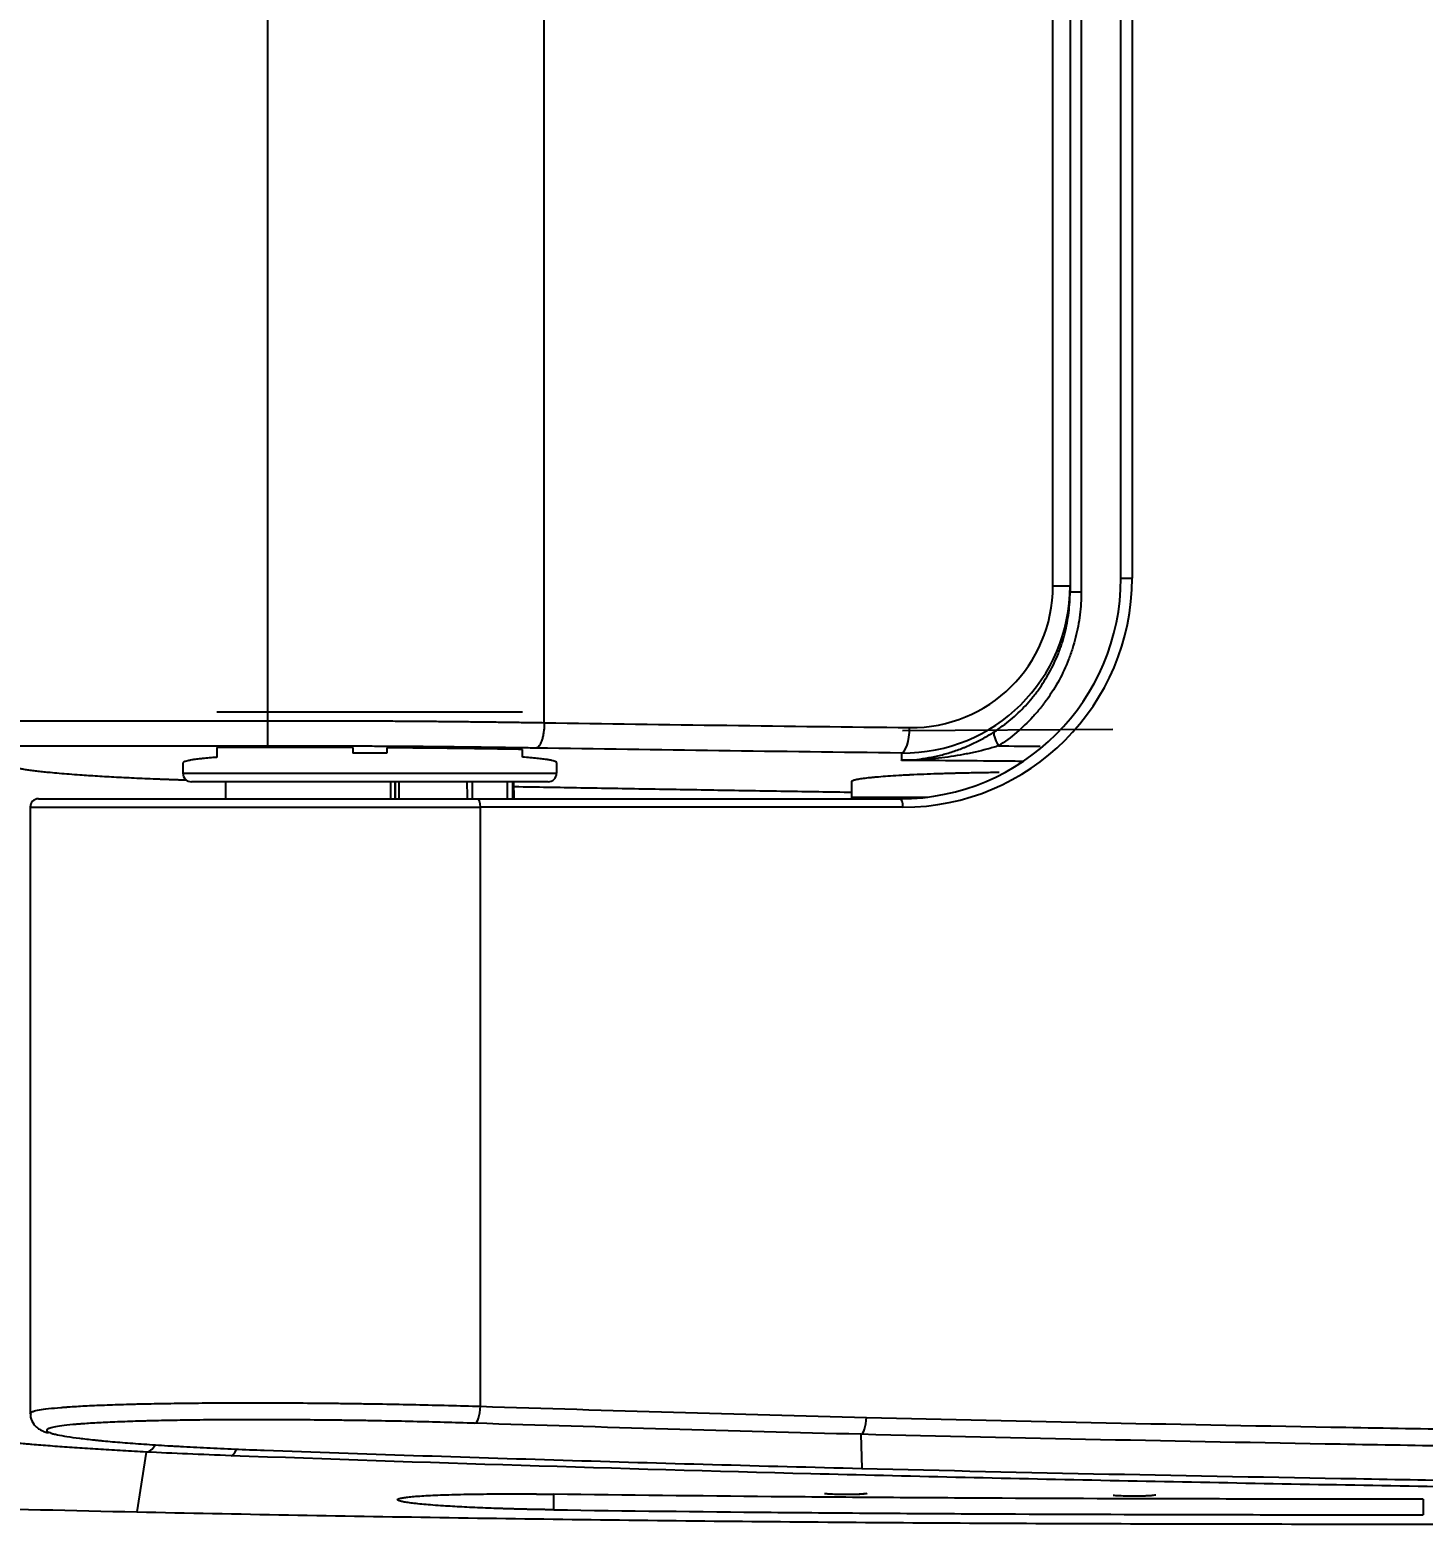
# Model space of a CAD drawing. Extents: x 2759 to 9191, y -64 to 2464.
# Drawn here: x 6759 to 6841, y 1483.8 to 1571.9 of the extents above; entities that cross this region are included whole.
import ezdxf

# ---------------------------------------------------------------- set-up
doc = ezdxf.new("R2010")
doc.units = 0
doc.header["$LTSCALE"] = 20
doc.header["$MEASUREMENT"] = 0
doc.layers.get('0').update_dxf_attribs({"linetype": 'CONTINUOUS'})
doc.layers.get('DEFPOINTS').update_dxf_attribs({"linetype": 'CONTINUOUS'})
doc.styles.get("Standard").update_dxf_attribs({"font": 'NanumGothic.ttf'})
doc.dimstyles.get("Standard").update_dxf_attribs({"dimtxt": 2.7, "dimasz": 2.5, "dimexe": 1.5, "dimexo": 1.5, "dimgap": 1.5, "dimtad": 1, "dimdec": 0, "dimlfac": 10, "dimzin": 0, "dimdsep": 46, "dimtxsty": 'Standard', "dimcen": 0, "dimclrt": 2, "dimadec": 0, "dimazin": 0, "dimtfac": 1, "dimtdec": 0, "dimtmove": 0, "dimatfit": 3, "dimfxl": 0, "dimtolj": 1, "dimtzin": 0, "dimarcsym": 0})

# ---------------------------------------------------------------- blocks, each defined once
blk = doc.blocks.new('*D29')
at = {"color": 3, "lineweight": -2}
for p, q in [((6838.428, 1883.526), (7394.027, 1883.526)), ((7388.027, 1859.526), (7388.027, 1708.667)), ((7388.027, 1507.85), (7388.027, 1658.709)), ((6838.429, 1483.85), (7394.027, 1483.85))]:
    blk.add_line(p, q, dxfattribs=at)
at = {"color": 3}
for points in [[(7384.027, 1859.526), (7392.027, 1859.526), (7388.027, 1883.526)], [(7384.027, 1507.85), (7392.027, 1507.85), (7388.027, 1483.85)]]:
    blk.add_solid(points, dxfattribs=at)
at = {"layer": 'DEFPOINTS', "color": 0}
for p in [(6836.628, 1883.526), (6836.629, 1483.85), (7388.027, 1483.85)]:
    blk.add_point(p, dxfattribs=at)
at = {"color": 2, "insert": (7388.027, 1683.688), "char_height": 24, "attachment_point": 5}
blk.add_mtext('\\A1;400', dxfattribs=at)

msp = doc.modelspace()

# ---------------------------------------------------------------- linework, layer by layer
at = {"color": 7, "linetype": 'Continuous'}
for p, q in [((6819.236, 1539.134), (6819.236, 1828.238)), ((6820.247, 1828.238), (6820.247, 1539.134)), ((6820.91, 1828.587), (6820.91, 1538.786)), ((6823.243, 1539.584), (6823.243, 1827.788)), ((6823.906, 1827.788), (6823.906, 1539.584)), ((6819.236, 1539.134), (6820.247, 1539.134)), ((6820.247, 1539.134), (6820.247, 1538.786)), ((6823.243, 1539.584), (6823.906, 1539.584)), ((6820.247, 1538.786), (6820.91, 1538.786)), ((6770.001, 1531.701), (6788.001, 1531.712)), ((6822.771, 1530.673), (6810.371, 1530.598)), ((6768.001, 1528.698), (6768.001, 1528.086)), ((6790.001, 1528.711), (6790.001, 1528.086)), ((6768.001, 1528.086), (6790.001, 1528.086)), ((6789.501, 1527.586), (6768.501, 1527.586)), ((6770.507, 1527.586), (6770.501, 1526.584)), ((6787.501, 1526.584), (6787.496, 1527.586)), ((6807.371, 1527.581), (6807.371, 1526.686)), ((6759.001, 1526.084), (6759.001, 1490.366)), ((6759.001, 1526.084), (6785.521, 1526.084)), ((6759.501, 1526.584), (6785.358, 1526.584)), ((6785.358, 1526.584), (6810.243, 1526.584)), ((6810.406, 1526.084), (6785.521, 1526.084)), ((6807.371, 1526.686), (6811.869, 1526.686)), ((6807.92, 1489.139), (6807.985, 1487.128)), ((6765.835, 1488.095), (6765.291, 1484.566))]:
    msp.add_line(p, q, dxfattribs=at)
for centre, start, end in [((6768.501, 1528.086), 180, 270), ((6789.501, 1528.086), 270, 0), ((6759.501, 1526.084), 90, 180), ((6807.871, 1526.686), 180, 191.77726)]:
    msp.add_arc(centre, 0.5, start, end, dxfattribs=at)
for centre, major_axis, ratio, start_param, end_param in [((6810.243, 1539.584), (13, 0), 1, 4.712389, 6.283185), ((6810.247, 1539.294), (6.867, -7.387), 0.984122, 5.533672, 7.097085), ((6810.406, 1539.584), (13.5, 0), 1, 4.712389, 6.283185), ((6810.736, 1539.294), (5.798, -6.334), 0.981332, 5.539892, 7.103305), ((6810.309, 1530.781), (0.017, 1.5), 0.325964, 3.199207, 4.7161), ((6816.338, 1529.703), (0.544, -0.839), 0.254745, 3.188486, 4.548556), ((6785.358, 1526.084), (0, 0.5), 0.325982, 4.712389, 6.283185), ((6810.243, 1526.084), (0, 0.5), 0.325982, 4.712389, 6.283185), ((6785.195, 1490.788), (0.032, 0.999), 0.32583, 3.194436, 4.722836), ((6807.928, 1490.138), (0.025, 1), 0.32589, 3.194438, 4.720576), ((6765.866, 1489.593), (-0.076, -1.498), 0.514192, 0.058252, 0.785639), ((6770.866, 1489.376), (-0.055, -1.499), 0.325788, 0.052844, 0.730475)]:
    msp.add_ellipse(centre, major_axis=major_axis, ratio=ratio, start_param=start_param, end_param=end_param, dxfattribs=at)
for points, degree in [([(6772.985, 1836.195), (6772.985, 1531.183)], 1), ([(6789.284, 1531.069), (6789.284, 1836.305)], 1), ([(6755.731, 1531.19), (6761.482, 1531.184), (6767.234, 1531.18), (6772.985, 1531.183)], 3), ([(6772.986, 1529.685), (6767.234, 1529.682), (6761.482, 1529.686), (6755.729, 1529.692)], 3), ([(6772.985, 1529.603), (6771.991, 1529.602), (6770.996, 1529.602), (6770.001, 1529.602)], 3), ([(6770.001, 1529.602), (6770.001, 1529.41), (6770.001, 1529.219), (6770.001, 1529.027)], 3), ([(6778.001, 1529.598), (6778.001, 1529.489), (6778.001, 1529.38), (6778.001, 1529.271)], 3), ([(6780.001, 1529.588), (6780.001, 1529.483), (6780.001, 1529.378), (6780.001, 1529.273)], 3), ([(6788.001, 1529.042), (6788.001, 1529.193), (6788.001, 1529.344), (6788.001, 1529.495)], 3), ([(6816.039, 1529.703), (6816.853, 1529.695), (6817.666, 1529.687), (6818.478, 1529.679)], 3), ([(6780.001, 1529.273), (6779.668, 1529.274), (6779.001, 1529.275), (6778.335, 1529.273), (6778.001, 1529.271)], 3), ([(6810.32, 1529.283), (6810.318, 1529.155), (6810.316, 1529.027), (6810.314, 1528.899)], 3), ([(6810.314, 1528.899), (6810.314, 1528.883), (6810.314, 1528.867), (6810.314, 1528.851)], 3), ([(6780.245, 1526.584), (6780.244, 1526.918), (6780.242, 1527.252), (6780.24, 1527.586)], 3), ([(6780.501, 1526.584), (6780.5, 1526.918), (6780.498, 1527.252), (6780.496, 1527.586)], 3), ([(6780.496, 1527.586), (6780.498, 1527.252), (6780.5, 1526.918), (6780.501, 1526.584)], 3), ([(6780.711, 1527.586), (6780.712, 1527.252), (6780.714, 1526.918), (6780.716, 1526.584)], 3), ([(6784.751, 1526.584), (6784.75, 1526.918), (6784.749, 1527.252), (6784.747, 1527.586)], 3), ([(6785.035, 1527.586), (6785.036, 1527.252), (6785.038, 1526.918), (6785.039, 1526.584)], 3), ([(6787.113, 1526.584), (6787.112, 1526.918), (6787.11, 1527.252), (6787.109, 1527.586)], 3), ([(6787.405, 1527.586), (6787.407, 1527.252), (6787.408, 1526.918), (6787.41, 1526.584)], 3), ([(6785.521, 1490.788), (6785.521, 1502.553), (6785.521, 1514.319), (6785.521, 1526.084)], 3), ([(6785.521, 1490.788), (6793.098, 1490.545), (6800.675, 1490.328), (6808.254, 1490.138)], 3), ([(6807.92, 1489.139), (6800.339, 1489.33), (6792.759, 1489.546), (6785.18, 1489.789)], 3), ([(6770.837, 1487.878), (6769.963, 1487.91), (6768.255, 1487.978), (6766.628, 1488.055), (6765.835, 1488.095)], 3), ([(6789.842, 1484.69), (6789.842, 1484.996), (6789.842, 1485.302), (6789.842, 1485.609)], 3), ([(6841.042, 1485.316), (6841.042, 1485.01), (6841.042, 1484.704), (6841.042, 1484.397)], 3)]:
    msp.add_open_spline(points, degree=degree, dxfattribs=at)
for points, knots in [([(6815.784, 1530.534), (6816.122, 1530.753), (6816.443, 1530.99), (6817.055, 1531.503), (6817.345, 1531.778), (6817.756, 1532.219), (6817.889, 1532.371), (6818.082, 1532.606), (6818.145, 1532.685), (6818.27, 1532.847), (6818.331, 1532.929), (6818.629, 1533.342), (6818.845, 1533.685), (6819.234, 1534.397), (6819.408, 1534.766), (6819.596, 1535.244), (6819.65, 1535.388), (6819.702, 1535.535), (6819.735, 1535.633), (6819.751, 1535.683), (6819.831, 1535.93), (6819.889, 1536.129), (6820.041, 1536.729), (6820.118, 1537.134), (6820.22, 1537.953), (6820.247, 1538.367), (6820.247, 1538.786)], [0, 0, 0, 0, 0.125, 0.125, 0.25, 0.25, 0.3125, 0.3125, 0.34375, 0.34375, 0.375, 0.375, 0.5, 0.5, 0.625, 0.625, 0.65625, 0.671875, 0.671875, 0.6875, 0.6875, 0.75, 0.75, 0.875, 0.875, 1, 1, 1, 1]), ([(6820.91, 1538.786), (6820.91, 1538.327), (6820.881, 1537.874), (6820.77, 1536.976), (6820.687, 1536.532), (6820.522, 1535.874), (6820.46, 1535.656), (6820.373, 1535.384), (6820.355, 1535.33), (6820.319, 1535.222), (6820.263, 1535.061), (6820.204, 1534.902), (6820, 1534.377), (6819.812, 1533.971), (6819.388, 1533.187), (6819.153, 1532.809), (6818.828, 1532.354), (6818.761, 1532.264), (6818.659, 1532.13), (6818.625, 1532.085), (6818.556, 1531.997), (6818.381, 1531.779), (6818.2, 1531.569), (6817.75, 1531.081), (6817.433, 1530.777), (6816.762, 1530.209), (6816.409, 1529.946), (6816.039, 1529.703)], [0, 0, 0, 0, 0.125, 0.125, 0.25, 0.25, 0.3125, 0.3125, 0.328125, 0.328125, 0.34375, 0.375, 0.375, 0.5, 0.5, 0.625, 0.625, 0.65625, 0.65625, 0.671875, 0.671875, 0.6875, 0.75, 0.75, 0.875, 0.875, 1, 1, 1, 1]), ([(6772.985, 1531.183), (6772.985, 1531.088), (6772.985, 1530.993), (6772.985, 1530.807), (6772.985, 1530.715), (6772.985, 1530.539), (6772.985, 1530.454), (6772.986, 1530.294), (6772.986, 1530.219), (6772.986, 1530.082), (6772.986, 1530.019), (6772.986, 1529.909), (6772.986, 1529.861), (6772.986, 1529.781), (6772.986, 1529.75), (6772.986, 1529.704), (6772.986, 1529.69), (6772.986, 1529.685)], [0, 0, 0, 0, 0.125, 0.125, 0.25, 0.25, 0.375, 0.375, 0.5, 0.5, 0.625, 0.625, 0.75, 0.75, 0.875, 0.875, 1, 1, 1, 1]), ([(6772.985, 1531.183), (6773.332, 1531.183), (6774.025, 1531.184), (6774.717, 1531.183), (6775.409, 1531.183), (6775.755, 1531.183), (6776.447, 1531.182), (6776.792, 1531.182), (6777.483, 1531.18), (6777.828, 1531.179), (6778.518, 1531.177), (6778.863, 1531.176), (6779.38, 1531.174), (6779.552, 1531.173), (6779.897, 1531.172), (6780.069, 1531.171), (6780.584, 1531.168), (6780.927, 1531.166), (6781.61, 1531.161), (6781.951, 1531.159), (6782.63, 1531.153), (6782.968, 1531.15), (6783.643, 1531.143), (6783.98, 1531.14), (6784.484, 1531.134), (6784.651, 1531.132), (6784.986, 1531.128), (6785.153, 1531.126), (6785.654, 1531.12), (6785.987, 1531.116), (6786.65, 1531.107), (6786.981, 1531.103), (6787.641, 1531.094), (6788.3, 1531.084), (6788.957, 1531.074), (6789.284, 1531.069)], [0, 0, 0, 0, 0.0625, 0.125, 0.125, 0.1875, 0.1875, 0.25, 0.25, 0.3125, 0.3125, 0.375, 0.375, 0.40625, 0.40625, 0.4375, 0.4375, 0.5, 0.5, 0.5625, 0.5625, 0.625, 0.625, 0.6875, 0.6875, 0.71875, 0.71875, 0.75, 0.75, 0.8125, 0.8125, 0.875, 0.875, 0.9375, 1, 1, 1, 1]), ([(6789.284, 1531.069), (6789.283, 1530.974), (6789.279, 1530.879), (6789.264, 1530.693), (6789.254, 1530.601), (6789.229, 1530.425), (6789.214, 1530.34), (6789.178, 1530.18), (6789.158, 1530.105), (6789.113, 1529.967), (6789.089, 1529.905), (6789.037, 1529.794), (6789.01, 1529.746), (6788.952, 1529.667), (6788.922, 1529.635), (6788.862, 1529.59), (6788.831, 1529.576), (6788.8, 1529.571)], [0, 0, 0, 0, 0.125, 0.125, 0.25, 0.25, 0.375, 0.375, 0.5, 0.5, 0.625, 0.625, 0.75, 0.75, 0.875, 0.875, 1, 1, 1, 1]), ([(6789.284, 1531.069), (6792.87, 1531.014), (6796.456, 1530.962), (6803.627, 1530.866), (6807.213, 1530.822), (6810.798, 1530.781)], [0, 0, 0, 0, 0.5, 0.5, 1, 1, 1, 1]), ([(6810.314, 1528.851), (6810.317, 1528.852), (6810.323, 1528.852), (6810.329, 1528.852), (6810.332, 1528.852), (6810.333, 1528.852), (6810.334, 1528.852), (6810.335, 1528.852), (6810.335, 1528.852), (6810.343, 1528.852), (6810.351, 1528.852), (6810.374, 1528.853), (6810.389, 1528.853), (6810.434, 1528.854), (6810.464, 1528.855), (6810.555, 1528.858), (6810.615, 1528.861), (6810.736, 1528.867), (6810.796, 1528.871), (6810.917, 1528.879), (6810.977, 1528.884), (6811.278, 1528.911), (6811.517, 1528.94), (6811.992, 1529.017), (6812.228, 1529.063), (6812.698, 1529.173), (6812.931, 1529.236), (6813.394, 1529.379), (6813.625, 1529.459), (6813.911, 1529.57), (6813.968, 1529.593), (6814.082, 1529.639), (6814.138, 1529.663), (6814.307, 1529.735), (6814.418, 1529.784), (6814.747, 1529.939), (6814.962, 1530.049), (6815.276, 1530.224), (6815.379, 1530.284), (6815.584, 1530.407), (6815.685, 1530.47), (6815.784, 1530.534)], [0, 0, 0, 0, 0.001953, 0.00293, 0.003418, 0.003418, 0.003662, 0.003662, 0.003906, 0.003906, 0.007812, 0.007812, 0.015625, 0.015625, 0.03125, 0.03125, 0.0625, 0.0625, 0.09375, 0.09375, 0.125, 0.125, 0.25, 0.25, 0.375, 0.375, 0.5, 0.5, 0.625, 0.625, 0.65625, 0.65625, 0.6875, 0.6875, 0.75, 0.75, 0.875, 0.875, 0.9375, 0.9375, 1, 1, 1, 1]), ([(6778.001, 1529.598), (6777.793, 1529.598), (6777.584, 1529.599), (6777.167, 1529.6), (6776.958, 1529.6), (6776.332, 1529.601), (6775.914, 1529.602), (6775.078, 1529.603), (6774.659, 1529.603), (6773.822, 1529.603), (6773.404, 1529.603), (6772.985, 1529.603)], [0, 0, 0, 0, 0.125, 0.125, 0.25, 0.25, 0.5, 0.5, 0.75, 0.75, 1, 1, 1, 1]), ([(6788.8, 1529.571), (6788.482, 1529.576), (6787.845, 1529.586), (6787.205, 1529.595), (6786.565, 1529.605), (6786.244, 1529.609), (6785.6, 1529.618), (6785.278, 1529.622), (6784.792, 1529.628), (6784.63, 1529.63), (6784.305, 1529.634), (6784.142, 1529.636), (6783.654, 1529.642), (6783.327, 1529.645), (6782.672, 1529.652), (6782.344, 1529.655), (6781.685, 1529.661), (6781.024, 1529.666), (6780.359, 1529.67), (6779.859, 1529.673), (6779.692, 1529.674), (6779.358, 1529.676), (6779.191, 1529.676), (6778.689, 1529.678), (6778.354, 1529.68), (6777.685, 1529.682), (6777.35, 1529.682), (6776.68, 1529.684), (6776.344, 1529.684), (6775.673, 1529.685), (6775.338, 1529.685), (6774.666, 1529.686), (6773.994, 1529.686), (6773.322, 1529.685), (6772.986, 1529.685)], [0, 0, 0, 0, 0.0625, 0.125, 0.125, 0.1875, 0.1875, 0.25, 0.25, 0.28125, 0.28125, 0.3125, 0.3125, 0.375, 0.375, 0.4375, 0.4375, 0.5, 0.5625, 0.5625, 0.59375, 0.59375, 0.625, 0.625, 0.6875, 0.6875, 0.75, 0.75, 0.8125, 0.8125, 0.875, 0.875, 0.9375, 1, 1, 1, 1]), ([(6788.001, 1529.495), (6787.675, 1529.5), (6787.021, 1529.51), (6786.365, 1529.52), (6785.707, 1529.529), (6785.378, 1529.534), (6784.716, 1529.543), (6784.385, 1529.547), (6783.719, 1529.555), (6783.385, 1529.559), (6782.882, 1529.564), (6782.715, 1529.566), (6782.378, 1529.57), (6782.209, 1529.571), (6781.702, 1529.576), (6781.364, 1529.579), (6780.684, 1529.584), (6780.343, 1529.586), (6780.001, 1529.588)], [0, 0, 0, 0, 0.125, 0.25, 0.25, 0.375, 0.375, 0.5, 0.5, 0.625, 0.625, 0.6875, 0.6875, 0.75, 0.75, 0.875, 0.875, 1, 1, 1, 1]), ([(6810.32, 1529.283), (6806.733, 1529.324), (6803.147, 1529.368), (6795.973, 1529.465), (6792.386, 1529.516), (6788.8, 1529.571)], [0, 0, 0, 0, 0.5, 0.5, 1, 1, 1, 1]), ([(6816.039, 1529.703), (6815.814, 1529.634), (6815.586, 1529.569), (6815.126, 1529.447), (6814.893, 1529.39), (6814.541, 1529.31), (6814.423, 1529.285), (6814.186, 1529.236), (6814.067, 1529.213), (6813.71, 1529.146), (6813.47, 1529.106), (6812.989, 1529.035), (6812.748, 1529.003), (6812.265, 1528.95), (6812.022, 1528.927), (6811.536, 1528.891), (6811.292, 1528.877), (6810.925, 1528.863), (6810.803, 1528.859), (6810.619, 1528.855), (6810.558, 1528.854), (6810.467, 1528.853), (6810.436, 1528.852), (6810.39, 1528.852), (6810.375, 1528.852), (6810.352, 1528.852), (6810.344, 1528.852), (6810.335, 1528.852), (6810.333, 1528.852), (6810.329, 1528.852), (6810.327, 1528.852), (6810.321, 1528.852), (6810.317, 1528.851), (6810.314, 1528.851)], [0, 0, 0, 0, 0.125, 0.125, 0.25, 0.25, 0.3125, 0.3125, 0.375, 0.375, 0.5, 0.5, 0.625, 0.625, 0.75, 0.75, 0.875, 0.875, 0.9375, 0.9375, 0.96875, 0.96875, 0.984375, 0.984375, 0.992188, 0.992188, 0.996094, 0.996094, 0.99707, 0.99707, 0.998047, 0.998047, 1, 1, 1, 1]), ([(6757.54, 1528.633), (6757.541, 1528.632), (6757.544, 1528.63), (6757.548, 1528.626), (6757.553, 1528.622), (6757.558, 1528.618), (6757.563, 1528.615), (6757.568, 1528.611), (6757.574, 1528.607), (6757.579, 1528.603), (6757.585, 1528.6), (6757.591, 1528.596), (6757.598, 1528.592), (6757.604, 1528.588), (6757.611, 1528.585), (6757.618, 1528.581), (6757.625, 1528.577), (6757.633, 1528.574), (6757.64, 1528.57), (6757.648, 1528.566), (6757.656, 1528.562), (6757.665, 1528.559), (6757.673, 1528.555), (6757.682, 1528.551), (6757.691, 1528.548), (6757.7, 1528.544), (6757.709, 1528.54), (6757.719, 1528.537), (6757.729, 1528.533), (6757.739, 1528.529), (6757.749, 1528.526), (6757.759, 1528.522), (6757.77, 1528.518), (6757.781, 1528.515), (6757.792, 1528.511), (6757.803, 1528.507), (6757.815, 1528.504), (6757.827, 1528.5), (6757.839, 1528.497), (6757.851, 1528.493), (6757.863, 1528.489), (6757.876, 1528.486), (6757.888, 1528.482), (6757.901, 1528.478), (6757.915, 1528.475), (6757.928, 1528.471), (6757.942, 1528.468), (6758.004, 1528.451), (6758.127, 1528.423), (6758.333, 1528.382), (6758.568, 1528.341), (6758.832, 1528.3), (6759.125, 1528.261), (6759.446, 1528.221), (6759.795, 1528.182), (6760.212, 1528.14), (6760.709, 1528.094), (6761.296, 1528.046), (6761.875, 1528.003), (6762.433, 1527.965), (6762.958, 1527.931), (6763.506, 1527.899), (6764.077, 1527.868), (6764.669, 1527.838), (6765.281, 1527.809), (6765.913, 1527.781), (6766.385, 1527.761), (6766.683, 1527.75), (6766.8, 1527.745), (6766.918, 1527.741), (6767.037, 1527.736), (6767.156, 1527.732), (6767.275, 1527.727), (6767.395, 1527.723), (6767.515, 1527.719), (6767.636, 1527.715), (6767.757, 1527.71), (6767.879, 1527.706), (6767.961, 1527.703), (6768.001, 1527.702)], [0, 0, 0, 0, 0.003412, 0.006821, 0.010227, 0.01363, 0.01703, 0.020427, 0.023821, 0.027212, 0.030601, 0.033986, 0.037369, 0.040748, 0.044125, 0.0475, 0.050871, 0.05424, 0.057607, 0.06097, 0.064332, 0.06769, 0.071047, 0.0744, 0.077752, 0.0811, 0.084447, 0.087791, 0.091133, 0.094473, 0.09781, 0.101145, 0.104478, 0.107809, 0.111138, 0.114465, 0.11779, 0.121112, 0.124433, 0.127752, 0.131069, 0.134384, 0.137697, 0.141009, 0.144318, 0.147626, 0.150933, 0.154237, 0.192347, 0.230438, 0.268563, 0.306777, 0.345068, 0.383323, 0.421594, 0.459933, 0.510938, 0.561875, 0.612871, 0.651116, 0.689316, 0.727523, 0.765792, 0.804097, 0.842347, 0.880594, 0.91889, 0.925666, 0.932438, 0.939206, 0.945971, 0.952733, 0.959492, 0.966248, 0.973002, 0.979754, 0.986504, 0.993252, 1, 1, 1, 1]), ([(6770.001, 1529.027), (6769.841, 1529.015), (6769.689, 1529.003), (6769.403, 1528.978), (6769.269, 1528.965), (6769.112, 1528.948), (6769.082, 1528.945), (6769.021, 1528.939), (6768.933, 1528.929), (6768.85, 1528.918), (6768.693, 1528.898), (6768.504, 1528.871), (6768.282, 1528.829), (6768.175, 1528.8), (6768.11, 1528.779), (6768.091, 1528.771), (6768.067, 1528.76), (6768.059, 1528.757), (6768.046, 1528.749), (6768.04, 1528.746), (6768.012, 1528.727), (6768.001, 1528.713), (6768.001, 1528.698)], [0, 0, 0, 0, 0.125, 0.125, 0.25, 0.25, 0.28125, 0.28125, 0.3125, 0.375, 0.375, 0.5, 0.625, 0.75, 0.75, 0.8125, 0.8125, 0.84375, 0.84375, 0.875, 0.875, 1, 1, 1, 1]), ([(6790.001, 1528.711), (6790.001, 1528.726), (6789.99, 1528.741), (6789.947, 1528.771), (6789.883, 1528.8), (6789.777, 1528.829), (6789.649, 1528.858), (6789.575, 1528.872), (6789.469, 1528.889), (6789.447, 1528.893), (6789.401, 1528.9), (6789.378, 1528.903), (6789.306, 1528.914), (6789.256, 1528.921), (6789.098, 1528.941), (6788.868, 1528.968), (6788.468, 1529.006), (6788.163, 1529.03), (6788.001, 1529.042)], [0, 0, 0, 0, 0.125, 0.125, 0.25, 0.375, 0.375, 0.5, 0.5, 0.53125, 0.53125, 0.5625, 0.5625, 0.625, 0.625, 0.75, 0.875, 1, 1, 1, 1]), ([(6817.472, 1528.788), (6817.066, 1528.792), (6816.659, 1528.796), (6814.282, 1528.819), (6812.302, 1528.836), (6810.314, 1528.851)], [0, 0, 0, 0, 0.171242, 0.171242, 1, 1, 1, 1]), ([(6768.001, 1527.702), (6768.022, 1527.701), (6768.064, 1527.7), (6768.126, 1527.698), (6768.168, 1527.697), (6768.189, 1527.696)], [0, 0, 0, 0, 0.33335, 0.666682, 1, 1, 1, 1]), ([(6816.081, 1528.131), (6816.064, 1528.13), (6816.046, 1528.13), (6815.717, 1528.127), (6815.098, 1528.119), (6814.49, 1528.108), (6814.038, 1528.099), (6813.85, 1528.094), (6813.663, 1528.09), (6813.589, 1528.088), (6813.552, 1528.087), (6813.44, 1528.084), (6813.366, 1528.082), (6813, 1528.072), (6812.715, 1528.064), (6812.159, 1528.045), (6811.889, 1528.035), (6811.364, 1528.014), (6811.109, 1528.003), (6810.832, 1527.989), (6810.801, 1527.988), (6810.74, 1527.985), (6810.649, 1527.98), (6810.56, 1527.975), (6810.383, 1527.966), (6810.269, 1527.96), (6809.934, 1527.94), (6809.723, 1527.927), (6809.323, 1527.899), (6809.135, 1527.884), (6808.916, 1527.865), (6808.872, 1527.862), (6808.787, 1527.854), (6808.746, 1527.85), (6808.624, 1527.839), (6808.546, 1527.831), (6808.324, 1527.807), (6808.057, 1527.776), (6807.849, 1527.743), (6807.714, 1527.718), (6807.663, 1527.707), (6807.617, 1527.697), (6807.6, 1527.693), (6807.591, 1527.69), (6807.566, 1527.684), (6807.55, 1527.68), (6807.477, 1527.659), (6807.434, 1527.642), (6807.383, 1527.61), (6807.371, 1527.595), (6807.371, 1527.581)], [0, 0, 0, 0, 0.003718, 0.003718, 0.070713, 0.137708, 0.137708, 0.171206, 0.17958, 0.17958, 0.187954, 0.187954, 0.204703, 0.204703, 0.271698, 0.271698, 0.338693, 0.338693, 0.405688, 0.405688, 0.414062, 0.414062, 0.422437, 0.439185, 0.439185, 0.472683, 0.472683, 0.539678, 0.539678, 0.606673, 0.606673, 0.623421, 0.623421, 0.64017, 0.64017, 0.673668, 0.673668, 0.740662, 0.807657, 0.807657, 0.841155, 0.849529, 0.849529, 0.857904, 0.857904, 0.874652, 0.874652, 0.941647, 0.941647, 1, 1, 1, 1]), ([(6787.498, 1527.308), (6787.595, 1527.307), (6788.337, 1527.293), (6789.728, 1527.269), (6791.672, 1527.235), (6793.622, 1527.201), (6795.577, 1527.168), (6797.539, 1527.135), (6799.506, 1527.102), (6801.48, 1527.07), (6803.459, 1527.038), (6805.444, 1527.007), (6806.77, 1526.987), (6807.433, 1526.976)], [0, 0, 0, 0, 0.014537, 0.111755, 0.209267, 0.307073, 0.405173, 0.503569, 0.602261, 0.70125, 0.800535, 0.900119, 1, 1, 1, 1]), ([(6759.001, 1490.369), (6759.002, 1490.38), (6759.006, 1490.391), (6759.026, 1490.417), (6759.046, 1490.432), (6759.088, 1490.455), (6759.104, 1490.462), (6759.131, 1490.473), (6759.141, 1490.477), (6759.161, 1490.484), (6759.172, 1490.488), (6759.271, 1490.52), (6759.391, 1490.548), (6759.692, 1490.601), (6759.873, 1490.627), (6760.296, 1490.676), (6760.538, 1490.699), (6760.846, 1490.725), (6760.881, 1490.727), (6760.952, 1490.733), (6760.987, 1490.736), (6761.096, 1490.744), (6761.318, 1490.76), (6761.555, 1490.775), (6762.049, 1490.805), (6762.759, 1490.841), (6763.574, 1490.873), (6764.224, 1490.895), (6764.447, 1490.901), (6764.735, 1490.91), (6764.793, 1490.911), (6764.909, 1490.914), (6764.968, 1490.916), (6765.145, 1490.921), (6765.264, 1490.924), (6765.866, 1490.938), (6766.366, 1490.948), (6767.404, 1490.966), (6767.941, 1490.973), (6769.052, 1490.984), (6769.626, 1490.989), (6770.293, 1490.992), (6770.367, 1490.992), (6770.517, 1490.993), (6770.741, 1490.994), (6770.967, 1490.994), (6771.419, 1490.995), (6771.724, 1490.995), (6772.642, 1490.995), (6773.264, 1490.994), (6774.524, 1490.988), (6775.163, 1490.983), (6776.135, 1490.974), (6776.461, 1490.971), (6776.953, 1490.966), (6777.118, 1490.964), (6777.446, 1490.96), (6777.611, 1490.957), (6778.105, 1490.951), (6778.435, 1490.946), (6778.93, 1490.939), (6779.096, 1490.936), (6779.425, 1490.931), (6779.59, 1490.928), (6780.411, 1490.913), (6781.062, 1490.901), (6782.355, 1490.873), (6782.995, 1490.858), (6784.266, 1490.825), (6784.896, 1490.807), (6785.521, 1490.788)], [0, 0, 0, 0, 0.018747, 0.018747, 0.04457, 0.04457, 0.057481, 0.057481, 0.063936, 0.063936, 0.070392, 0.070392, 0.122037, 0.122037, 0.173682, 0.173682, 0.225327, 0.225327, 0.231782, 0.231782, 0.238238, 0.238238, 0.251149, 0.276972, 0.276972, 0.328616, 0.380261, 0.380261, 0.406084, 0.406084, 0.412539, 0.412539, 0.418995, 0.418995, 0.431906, 0.431906, 0.483551, 0.483551, 0.535196, 0.535196, 0.586841, 0.586841, 0.593297, 0.593297, 0.599752, 0.612663, 0.612663, 0.638486, 0.638486, 0.690131, 0.690131, 0.741776, 0.741776, 0.767598, 0.767598, 0.780509, 0.780509, 0.79342, 0.79342, 0.819243, 0.819243, 0.832154, 0.832154, 0.845065, 0.845065, 0.89671, 0.89671, 0.948355, 0.948355, 1, 1, 1, 1]), ([(6759.034, 1490.367), (6759.022, 1490.291), (6759.008, 1490.057), (6759.206, 1489.716), (6759.45, 1489.485), (6759.694, 1489.349), (6759.871, 1489.275), (6760.012, 1489.239), (6760.055, 1489.229)], [0, 0, 0, 0, 0.075719, 0.245634, 0.40836, 0.601237, 0.878176, 1, 1, 1, 1]), ([(6785.18, 1489.789), (6784.587, 1489.808), (6783.988, 1489.826), (6782.78, 1489.859), (6782.171, 1489.874), (6780.943, 1489.902), (6780.325, 1489.915), (6779.544, 1489.929), (6779.388, 1489.932), (6779.075, 1489.937), (6778.918, 1489.94), (6778.447, 1489.948), (6778.133, 1489.952), (6777.664, 1489.959), (6777.508, 1489.961), (6777.195, 1489.965), (6777.039, 1489.967), (6776.571, 1489.972), (6776.261, 1489.976), (6775.338, 1489.985), (6774.731, 1489.989), (6773.533, 1489.995), (6772.943, 1489.997), (6772.069, 1489.997), (6771.78, 1489.997), (6771.35, 1489.996), (6771.136, 1489.995), (6770.922, 1489.994), (6770.781, 1489.994), (6770.71, 1489.993), (6770.076, 1489.99), (6769.53, 1489.986), (6768.474, 1489.974), (6767.964, 1489.967), (6766.978, 1489.95), (6766.503, 1489.94), (6765.931, 1489.925), (6765.817, 1489.922), (6765.649, 1489.918), (6765.593, 1489.916), (6765.482, 1489.913), (6765.207, 1489.905), (6764.942, 1489.896), (6764.324, 1489.874), (6763.55, 1489.843), (6762.874, 1489.806), (6762.404, 1489.777), (6762.254, 1489.767), (6762.038, 1489.751), (6761.968, 1489.745), (6761.865, 1489.737), (6761.831, 1489.734), (6761.764, 1489.729), (6761.731, 1489.726), (6761.438, 1489.701), (6761.208, 1489.678), (6760.805, 1489.629), (6760.633, 1489.603), (6760.359, 1489.552), (6760.252, 1489.526), (6760.17, 1489.5)], [0, 0, 0, 0, 0.055808, 0.055808, 0.111616, 0.111616, 0.167425, 0.167425, 0.181377, 0.181377, 0.195329, 0.195329, 0.223233, 0.223233, 0.237185, 0.237185, 0.251137, 0.251137, 0.279041, 0.279041, 0.334849, 0.334849, 0.390658, 0.390658, 0.418562, 0.418562, 0.432514, 0.43949, 0.43949, 0.446466, 0.446466, 0.502274, 0.502274, 0.558082, 0.558082, 0.613891, 0.613891, 0.627843, 0.627843, 0.634819, 0.634819, 0.641795, 0.669699, 0.669699, 0.725507, 0.781315, 0.781315, 0.80922, 0.80922, 0.823172, 0.823172, 0.830148, 0.830148, 0.837124, 0.837124, 0.892932, 0.892932, 0.94874, 0.94874, 1, 1, 1, 1]), ([(6808.254, 1490.138), (6817.663, 1489.901), (6827.072, 1489.717), (6841.188, 1489.466), (6845.893, 1489.386), (6855.303, 1489.234), (6860.008, 1489.162), (6869.419, 1489.024), (6878.83, 1488.892), (6888.24, 1488.78), (6897.651, 1488.677), (6902.357, 1488.632), (6909.415, 1488.569), (6911.768, 1488.549), (6916.474, 1488.516), (6918.827, 1488.503), (6921.179, 1488.496)], [0, 0, 0, 0, 0.25, 0.25, 0.375, 0.375, 0.5, 0.5, 0.625, 0.75, 0.75, 0.875, 0.875, 0.9375, 0.9375, 1, 1, 1, 1]), ([(6765.835, 1488.095), (6765.367, 1488.119), (6764.911, 1488.143), (6764.02, 1488.193), (6763.15, 1488.244), (6761.91, 1488.324), (6760.733, 1488.407), (6759.992, 1488.465), (6759.452, 1488.509), (6759.275, 1488.524), (6759.057, 1488.542), (6759.014, 1488.546), (6758.927, 1488.554), (6758.799, 1488.565), (6758.672, 1488.576), (6758.254, 1488.614), (6757.614, 1488.674), (6756.741, 1488.766), (6755.952, 1488.858), (6755.482, 1488.92), (6755.042, 1488.982), (6754.836, 1489.013), (6754.621, 1489.048), (6754.597, 1489.052), (6754.55, 1489.06), (6754.481, 1489.071), (6754.324, 1489.098), (6754.199, 1489.121), (6753.961, 1489.167), (6753.677, 1489.228), (6753.347, 1489.317), (6753.191, 1489.375), (6753.068, 1489.433), (6753.023, 1489.461), (6752.995, 1489.489)], [0, 0, 0, 0, 0.0625, 0.0625, 0.125, 0.1875, 0.25, 0.3125, 0.3125, 0.34375, 0.34375, 0.351563, 0.351563, 0.359375, 0.375, 0.375, 0.4375, 0.5, 0.5625, 0.625, 0.625, 0.6875, 0.6875, 0.695312, 0.695312, 0.703125, 0.71875, 0.75, 0.75, 0.8125, 0.875, 0.9375, 0.9375, 1, 1, 1, 1]), ([(6760.17, 1489.5), (6760.163, 1489.498), (6760.156, 1489.495), (6760.139, 1489.489), (6760.129, 1489.486), (6760.109, 1489.478), (6760.1, 1489.475), (6760.075, 1489.464), (6760.059, 1489.456), (6760.019, 1489.434), (6760, 1489.419), (6759.967, 1489.373), (6759.983, 1489.311), (6760.119, 1489.246), (6760.244, 1489.204), (6760.273, 1489.195), (6760.304, 1489.186)], [0, 0, 0, 0, 0.024325, 0.024325, 0.061633, 0.061633, 0.098941, 0.098941, 0.173556, 0.173556, 0.322788, 0.322788, 0.621251, 0.919713, 0.919713, 1, 1, 1, 1]), ([(6760.304, 1489.186), (6760.331, 1489.178), (6760.359, 1489.17), (6760.405, 1489.158), (6760.422, 1489.154), (6760.456, 1489.146), (6760.474, 1489.141), (6760.528, 1489.129), (6760.567, 1489.12), (6760.766, 1489.078), (6760.954, 1489.044), (6761.385, 1488.975), (6761.629, 1488.941), (6762.172, 1488.873), (6762.472, 1488.839), (6762.882, 1488.796), (6762.966, 1488.788), (6763.137, 1488.771), (6763.397, 1488.745), (6763.671, 1488.72), (6764.234, 1488.671), (6764.633, 1488.639), (6765.474, 1488.575), (6765.917, 1488.544), (6766.617, 1488.498), (6766.855, 1488.483), (6767.161, 1488.465), (6767.223, 1488.461), (6767.346, 1488.454), (6767.532, 1488.443), (6767.72, 1488.432), (6768.352, 1488.396), (6768.872, 1488.369), (6769.941, 1488.316), (6770.49, 1488.291), (6771.617, 1488.244), (6772.196, 1488.221), (6772.789, 1488.2)], [0, 0, 0, 0, 0.021526, 0.021526, 0.033175, 0.033175, 0.044823, 0.044823, 0.06812, 0.06812, 0.161308, 0.161308, 0.254496, 0.254496, 0.347684, 0.347684, 0.370981, 0.370981, 0.394278, 0.440872, 0.440872, 0.53406, 0.53406, 0.627248, 0.627248, 0.673842, 0.673842, 0.685491, 0.685491, 0.697139, 0.720436, 0.720436, 0.813624, 0.813624, 0.906812, 0.906812, 1, 1, 1, 1]), ([(6920.868, 1487.497), (6918.514, 1487.505), (6916.161, 1487.518), (6911.454, 1487.551), (6909.101, 1487.57), (6902.041, 1487.633), (6897.335, 1487.679), (6887.922, 1487.781), (6883.216, 1487.837), (6873.803, 1487.959), (6869.097, 1488.025), (6859.685, 1488.163), (6854.979, 1488.235), (6845.566, 1488.388), (6840.86, 1488.467), (6826.742, 1488.719), (6817.331, 1488.903), (6807.92, 1489.139)], [0, 0, 0, 0, 0.0625, 0.0625, 0.125, 0.125, 0.25, 0.25, 0.375, 0.375, 0.5, 0.5, 0.625, 0.625, 0.75, 0.75, 1, 1, 1, 1]), ([(6772.789, 1488.2), (6775.722, 1488.095), (6778.654, 1487.994), (6784.52, 1487.799), (6787.453, 1487.706), (6796.252, 1487.438), (6802.119, 1487.275), (6807.985, 1487.128)], [0, 0, 0, 0, 0.25, 0.25, 0.5, 0.5, 1, 1, 1, 1]), ([(6907.474, 1485.161), (6904.627, 1485.192), (6901.78, 1485.222), (6896.086, 1485.285), (6893.239, 1485.317), (6884.698, 1485.417), (6879.004, 1485.489), (6867.617, 1485.643), (6861.923, 1485.725), (6850.535, 1485.901), (6844.842, 1485.995), (6836.301, 1486.145), (6833.455, 1486.196), (6827.761, 1486.303), (6822.068, 1486.414), (6816.375, 1486.537), (6810.682, 1486.668), (6807.835, 1486.737), (6793.603, 1487.103), (6782.22, 1487.462), (6770.837, 1487.878)], [0, 0, 0, 0, 0.0625, 0.0625, 0.125, 0.125, 0.25, 0.25, 0.375, 0.375, 0.5, 0.5, 0.5625, 0.5625, 0.625, 0.6875, 0.6875, 0.75, 0.75, 1, 1, 1, 1]), ([(6807.985, 1487.128), (6817.689, 1486.884), (6827.393, 1486.696), (6841.95, 1486.439), (6846.802, 1486.357), (6856.507, 1486.201), (6861.359, 1486.127), (6871.064, 1485.988), (6875.917, 1485.922), (6885.622, 1485.799), (6890.474, 1485.742), (6897.753, 1485.661), (6900.18, 1485.635), (6903.819, 1485.596), (6905.032, 1485.583), (6907.459, 1485.558), (6908.672, 1485.545), (6912.312, 1485.507), (6914.738, 1485.484), (6918.378, 1485.457), (6919.591, 1485.45), (6922.018, 1485.438), (6923.231, 1485.435), (6924.445, 1485.433)], [0, 0, 0, 0, 0.25, 0.25, 0.375, 0.375, 0.5, 0.5, 0.625, 0.625, 0.75, 0.75, 0.8125, 0.8125, 0.84375, 0.84375, 0.875, 0.875, 0.9375, 0.9375, 0.96875, 0.96875, 1, 1, 1, 1]), ([(6719.941, 1486.575), (6721.827, 1486.43), (6723.714, 1486.295), (6727.489, 1486.043), (6731.265, 1485.81), (6735.042, 1485.609), (6738.821, 1485.422), (6740.711, 1485.336), (6744.491, 1485.178), (6746.382, 1485.105), (6750.163, 1484.971), (6752.053, 1484.909), (6757.726, 1484.739), (6761.509, 1484.645), (6765.291, 1484.566)], [0, 0, 0, 0, 0.125, 0.125, 0.25, 0.375, 0.375, 0.5, 0.5, 0.625, 0.625, 0.75, 0.75, 1, 1, 1, 1]), ([(6789.842, 1484.69), (6789.826, 1484.69), (6789.793, 1484.691), (6789.744, 1484.691), (6789.696, 1484.692), (6789.647, 1484.693), (6789.598, 1484.693), (6789.55, 1484.694), (6789.501, 1484.695), (6789.453, 1484.696), (6789.404, 1484.696), (6789.356, 1484.697), (6789.308, 1484.698), (6789.26, 1484.699), (6789.211, 1484.7), (6789.163, 1484.7), (6789.115, 1484.701), (6789.067, 1484.702), (6789.019, 1484.703), (6788.971, 1484.704), (6788.923, 1484.705), (6788.875, 1484.706), (6788.827, 1484.706), (6788.78, 1484.707), (6788.732, 1484.708), (6788.684, 1484.709), (6788.637, 1484.71), (6788.589, 1484.711), (6788.541, 1484.712), (6788.494, 1484.713), (6788.447, 1484.714), (6788.399, 1484.715), (6788.352, 1484.716), (6788.305, 1484.717), (6788.257, 1484.718), (6788.21, 1484.72), (6788.163, 1484.721), (6788.116, 1484.722), (6788.069, 1484.723), (6788.022, 1484.724), (6787.975, 1484.725), (6787.928, 1484.726), (6787.881, 1484.727), (6787.834, 1484.729), (6787.788, 1484.73), (6787.741, 1484.731), (6787.694, 1484.732), (6787.648, 1484.733), (6787.601, 1484.735), (6787.555, 1484.736), (6787.508, 1484.737), (6787.462, 1484.739), (6787.416, 1484.74), (6787.369, 1484.741), (6787.323, 1484.742), (6787.277, 1484.744), (6787.231, 1484.745), (6787.185, 1484.746), (6787.139, 1484.748), (6787.093, 1484.749), (6787.047, 1484.751), (6787.001, 1484.752), (6786.955, 1484.753), (6786.909, 1484.755), (6786.863, 1484.756), (6786.818, 1484.758), (6786.772, 1484.759), (6786.726, 1484.761), (6786.681, 1484.762), (6786.635, 1484.764), (6786.59, 1484.765), (6786.545, 1484.767), (6786.499, 1484.768), (6786.454, 1484.77), (6786.409, 1484.771), (6786.364, 1484.773), (6786.11, 1484.782), (6785.656, 1484.799), (6785.026, 1484.826), (6784.428, 1484.855), (6783.861, 1484.886), (6783.285, 1484.922), (6782.717, 1484.962), (6782.179, 1485.007), (6781.716, 1485.053), (6781.331, 1485.1), (6781.024, 1485.147), (6780.804, 1485.195), (6780.672, 1485.241), (6780.628, 1485.287), (6780.67, 1485.332), (6780.8, 1485.374), (6781.019, 1485.414), (6781.324, 1485.452), (6781.709, 1485.487), (6782.172, 1485.518), (6782.71, 1485.546), (6783.319, 1485.57), (6783.989, 1485.59), (6784.714, 1485.606), (6785.489, 1485.618), (6786.063, 1485.623), (6786.399, 1485.625), (6786.484, 1485.625), (6786.569, 1485.626), (6786.655, 1485.626), (6786.74, 1485.626), (6786.826, 1485.627), (6786.912, 1485.627), (6786.998, 1485.627), (6787.084, 1485.627), (6787.17, 1485.627), (6787.257, 1485.627), (6787.343, 1485.628), (6787.43, 1485.627), (6787.517, 1485.627), (6787.604, 1485.627), (6787.692, 1485.627), (6787.779, 1485.627), (6787.867, 1485.627), (6787.955, 1485.626), (6788.043, 1485.626), (6788.131, 1485.626), (6788.22, 1485.625), (6788.309, 1485.625), (6788.397, 1485.624), (6788.486, 1485.624), (6788.575, 1485.623), (6788.665, 1485.622), (6788.754, 1485.622), (6788.844, 1485.621), (6788.934, 1485.62), (6789.024, 1485.619), (6789.114, 1485.618), (6789.204, 1485.618), (6789.295, 1485.617), (6789.386, 1485.616), (6789.477, 1485.615), (6789.568, 1485.613), (6789.659, 1485.612), (6789.75, 1485.611), (6789.811, 1485.61), (6789.842, 1485.61)], [0, 0, 0, 0, 0.001688, 0.003374, 0.005059, 0.006743, 0.008424, 0.010104, 0.011783, 0.013461, 0.015137, 0.016812, 0.018485, 0.020158, 0.021829, 0.023499, 0.025168, 0.026836, 0.028503, 0.030169, 0.031834, 0.033498, 0.035162, 0.036825, 0.038487, 0.040148, 0.041809, 0.043469, 0.045129, 0.046788, 0.048447, 0.050105, 0.051764, 0.053421, 0.055079, 0.056736, 0.058394, 0.060051, 0.061708, 0.063365, 0.065022, 0.066679, 0.068337, 0.069994, 0.071652, 0.07331, 0.074968, 0.076627, 0.078286, 0.079946, 0.081606, 0.083266, 0.084928, 0.08659, 0.088252, 0.089915, 0.091579, 0.093244, 0.09491, 0.096577, 0.098244, 0.099913, 0.101583, 0.103254, 0.104926, 0.106599, 0.108273, 0.109949, 0.111626, 0.113304, 0.114984, 0.116665, 0.118348, 0.120032, 0.121718, 0.123406, 0.125095, 0.150232, 0.17514, 0.199975, 0.224892, 0.250047, 0.281416, 0.312482, 0.343551, 0.374925, 0.406303, 0.437371, 0.468436, 0.499798, 0.531191, 0.562273, 0.593348, 0.624719, 0.656134, 0.687239, 0.71834, 0.749742, 0.78116, 0.81227, 0.843382, 0.874802, 0.877969, 0.881131, 0.884287, 0.887438, 0.890584, 0.893726, 0.896863, 0.899996, 0.903126, 0.906252, 0.909375, 0.912495, 0.915613, 0.918729, 0.921843, 0.924955, 0.928066, 0.931177, 0.934286, 0.937396, 0.940505, 0.943615, 0.946725, 0.949837, 0.952949, 0.956063, 0.959179, 0.962298, 0.965419, 0.968542, 0.971669, 0.974799, 0.977933, 0.981071, 0.984213, 0.98736, 0.990512, 0.993669, 0.996832, 1, 1, 1, 1]), ([(6841.042, 1485.316), (6838.909, 1485.317), (6836.775, 1485.318), (6832.508, 1485.321), (6826.108, 1485.33), (6817.575, 1485.358), (6811.175, 1485.396), (6806.908, 1485.426), (6804.775, 1485.444), (6798.375, 1485.503), (6794.109, 1485.552), (6789.842, 1485.61)], [0, 0, 0, 0, 0.125, 0.125, 0.25, 0.5, 0.625, 0.625, 0.75, 0.75, 1, 1, 1, 1]), ([(6805.79, 1485.653), (6805.868, 1485.645), (6806.06, 1485.632), (6806.388, 1485.618), (6806.617, 1485.614), (6806.691, 1485.613)], [0, 0, 0, 0, 0.379059, 0.808181, 1, 1, 1, 1]), ([(6806.691, 1485.613), (6806.785, 1485.611), (6807.038, 1485.607), (6807.466, 1485.608), (6807.894, 1485.621), (6808.126, 1485.633), (6808.261, 1485.658), (6808.303, 1485.668)], [0, 0, 0, 0, 0.138674, 0.37779, 0.617967, 0.869015, 1, 1, 1, 1]), ([(6806.964, 1485.609), (6807.029, 1485.609), (6807.093, 1485.609), (6807.177, 1485.609), (6807.197, 1485.609), (6807.237, 1485.609), (6807.257, 1485.609), (6807.317, 1485.609), (6807.355, 1485.61), (6807.469, 1485.611), (6807.542, 1485.612), (6807.629, 1485.614), (6807.646, 1485.615), (6807.679, 1485.616), (6807.728, 1485.617), (6807.805, 1485.62), (6807.861, 1485.623), (6807.915, 1485.625), (6807.94, 1485.627), (6808.01, 1485.631), (6808.05, 1485.634), (6808.099, 1485.64), (6808.114, 1485.642), (6808.14, 1485.645), (6808.15, 1485.647), (6808.177, 1485.653), (6808.186, 1485.657), (6808.188, 1485.661)], [0, 0, 0, 0, 0.101412, 0.101412, 0.133504, 0.133504, 0.165597, 0.165597, 0.229781, 0.229781, 0.358151, 0.358151, 0.390244, 0.390244, 0.422336, 0.486521, 0.550706, 0.550706, 0.614891, 0.614891, 0.74326, 0.74326, 0.807445, 0.807445, 0.87163, 0.87163, 1, 1, 1, 1]), ([(6822.792, 1485.552), (6822.87, 1485.544), (6823.062, 1485.532), (6823.39, 1485.519), (6823.619, 1485.516), (6823.694, 1485.516)], [0, 0, 0, 0, 0.378429, 0.807237, 1, 1, 1, 1]), ([(6823.694, 1485.516), (6823.787, 1485.514), (6824.04, 1485.511), (6824.467, 1485.514), (6824.896, 1485.529), (6825.128, 1485.542), (6825.263, 1485.568), (6825.305, 1485.578)], [0, 0, 0, 0, 0.138102, 0.377285, 0.617579, 0.868776, 1, 1, 1, 1]), ([(6823.967, 1485.513), (6824.031, 1485.513), (6824.095, 1485.513), (6824.179, 1485.513), (6824.199, 1485.513), (6824.239, 1485.514), (6824.26, 1485.514), (6824.319, 1485.514), (6824.358, 1485.515), (6824.471, 1485.517), (6824.544, 1485.518), (6824.631, 1485.521), (6824.648, 1485.521), (6824.682, 1485.522), (6824.731, 1485.524), (6824.808, 1485.527), (6824.864, 1485.53), (6824.917, 1485.533), (6824.942, 1485.534), (6825.013, 1485.539), (6825.052, 1485.543), (6825.102, 1485.548), (6825.116, 1485.55), (6825.142, 1485.554), (6825.152, 1485.556), (6825.179, 1485.562), (6825.188, 1485.566), (6825.19, 1485.57)], [0, 0, 0, 0, 0.101469, 0.101469, 0.13356, 0.13356, 0.16565, 0.16565, 0.229831, 0.229831, 0.358192, 0.358192, 0.390283, 0.390283, 0.422373, 0.486554, 0.550735, 0.550735, 0.614915, 0.614915, 0.743277, 0.743277, 0.807458, 0.807458, 0.871638, 0.871638, 1, 1, 1, 1]), ([(6765.291, 1484.566), (6771.235, 1484.442), (6777.179, 1484.333), (6789.068, 1484.147), (6795.013, 1484.071), (6803.93, 1483.983), (6806.902, 1483.958), (6812.847, 1483.918), (6815.82, 1483.902), (6824.737, 1483.865), (6830.683, 1483.854), (6842.573, 1483.847), (6851.491, 1483.851), (6860.409, 1483.869), (6866.354, 1483.885), (6869.327, 1483.895), (6878.244, 1483.928), (6884.19, 1483.956), (6893.107, 1484.003), (6896.08, 1484.019), (6902.025, 1484.054), (6904.998, 1484.071), (6907.97, 1484.089)], [0, 0, 0, 0, 0.125, 0.125, 0.25, 0.25, 0.3125, 0.3125, 0.375, 0.375, 0.5, 0.5, 0.625, 0.6875, 0.6875, 0.75, 0.75, 0.875, 0.875, 0.9375, 0.9375, 1, 1, 1, 1]), ([(6789.842, 1484.69), (6794.109, 1484.632), (6798.375, 1484.583), (6804.775, 1484.524), (6806.908, 1484.506), (6811.175, 1484.476), (6817.575, 1484.438), (6826.108, 1484.41), (6832.508, 1484.401), (6836.775, 1484.398), (6838.909, 1484.397), (6841.042, 1484.396)], [0, 0, 0, 0, 0.25, 0.25, 0.375, 0.375, 0.5, 0.75, 0.875, 0.875, 1, 1, 1, 1])]:
    msp.add_open_spline(points, degree=3, knots=knots, dxfattribs=at)

# ---------------------------------------------------------------- dimensions: what is measured, and where the dimension line sits
dim = msp.add_linear_dim(base=(7388.027, 1483.85), p1=(6836.628, 1883.526), p2=(6836.629, 1483.85), angle=90, dimstyle='Standard', override={"dimscale": 1.2, "dimtxt": 20, "dimasz": 20, "dimexe": 5, "dimgap": 10, "dimtih": 1, "dimtoh": 1, "dimlfac": 1, "dimzin": 12, "dimclrd": 3, "dimclre": 3, "dimazin": 2, "dimarcsym": 1})
dim.commit()
dim.dimension.update_dxf_attribs({"geometry": '*D29', "text_midpoint": (7388.027, 1683.688)})

doc.saveas('drawing.dxf')
